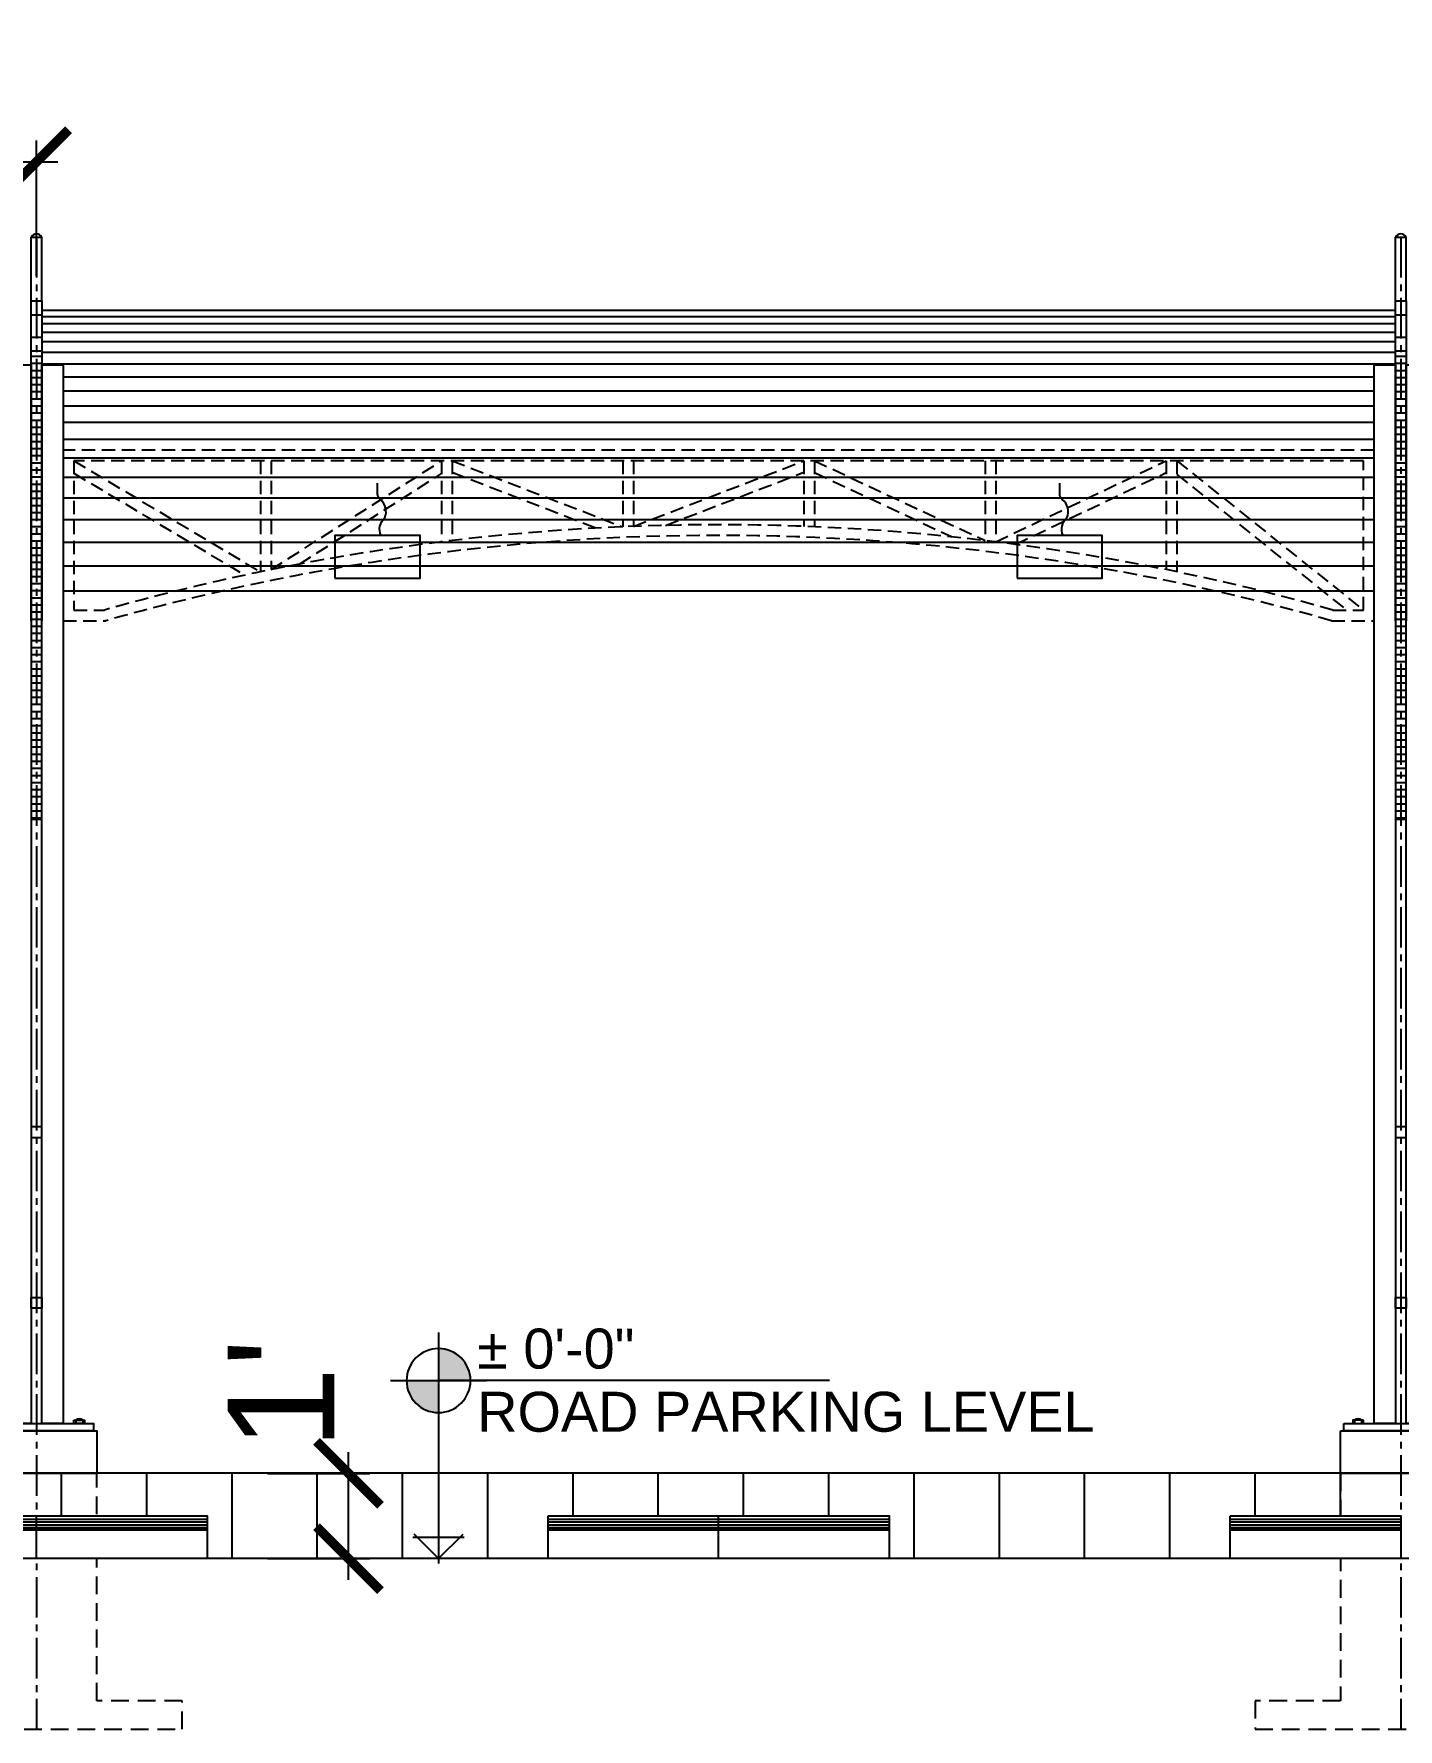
# Model space of a CAD drawing. Header units: inches. Extents: x 7915 to 10666, y -851 to 1175.
# Drawn here: x 8324.6 to 8516.6, y 652.7 to 891.3 of the extents above; entities that cross this region are included whole.
import ezdxf
from ezdxf.enums import TextEntityAlignment as Align

# ---------------------------------------------------------------- set-up
doc = ezdxf.new("R2010")
doc.units = ezdxf.units.IN
doc.header["$LTSCALE"] = 10
doc.header["$MEASUREMENT"] = 0
for name, pattern in [('Amconstr', [9999, 9999, 0]), ('CENTER2', [28.575, 19.05, -3.175, 3.175, -3.175]), ('HIDDEN', [9.525, 6.35, -3.175]), ('HIDDEN2', [0.1875, 0.125, -0.0625])]:
    doc.linetypes.add(name, pattern=pattern)
for name, color, linetype in [('-LEVEL 12', 1, 'Continuous'), ('BOLD  DIM', 230, 'Continuous'), ('dim', 1, 'Continuous'), ('FINISH', 2, 'Continuous'), ('KERB STONE', 6, 'Continuous'), ('LIGHT', 1, 'Continuous'), ('SHADE COL', 4, 'Continuous'), ('STONE', 251, 'Continuous'), ('TEFLONE', 41, 'Continuous'), ('WALL', 4, 'Continuous')]:
    doc.layers.add(name, color=color, linetype=linetype)
doc.styles.add('3-16', font='arial.ttf', dxfattribs={"height": 15})
doc.styles.add('ARIAL', font='arial.ttf')
doc.dimstyles.new('3-16 INCH', dxfattribs={"dimtxt": 15, "dimasz": 9, "dimexe": 3, "dimexo": 0.5, "dimgap": 0.5, "dimtad": 1, "dimdec": 4, "dimzin": 0, "dimdsep": 46, "dimlunit": 4, "dimtxsty": '3-16', "dimblk": 'ARCHTICK', "dimcen": 8, "dimdle": 3, "dimclrd": 1, "dimclre": 8, "dimclrt": 2, "dimadec": 3, "dimazin": 0, "dimtfac": 1, "dimtdec": 4, "dimtofl": 0, "dimtmove": 2, "dimatfit": 3, "dimldrblk": 'AERO', "dimfxl": 0, "dimtolj": 1, "dimtzin": 0, "dimarcsym": 0})

# ---------------------------------------------------------------- blocks, each defined once
blk = doc.blocks.new('A$C3e5476b5')
at = {"layer": 'SHADE COL'}
h = blk.add_hatch(dxfattribs=at)
h.set_pattern_fill('ANSI31', color=250, scale=8, angle=315)
h.set_pattern_definition([(0, (0.75, 193.9265), (2e-16, 1), [])])
h.paths.add_polyline_path([(0.75, 128), (-0.75, 128), (-0.75, 193.93), (0.75, 193.93)])
at = {"layer": 'BOLD  DIM', "color": 1, "linetype": 'HIDDEN2', "ltscale": 2}
blk.add_lwpolyline([(8.5, 36), (-8.5, 36), (-8.5, 4), (-20.5, 4), (-20.5, 0), (20.5, 0), (20.5, 4), (8.5, 4)], close=True, dxfattribs=at)
at = {"layer": 'SHADE COL', "color": 251}
for p, q in [((-0.75, 210), (0.75, 210)), ((-0.75, 210), (0.75, 210)), ((-0.75, 201), (-0.75, 210)), ((0.75, 201), (0.75, 210))]:
    blk.add_line(p, q, dxfattribs=at)
at = {"layer": 'SHADE COL', "color": 250, "linetype": 'CENTER2', "lineweight": 25, "ltscale": 0.03}
blk.add_line((0, 210), (0, 0), dxfattribs=at)
at = {"layer": 'SHADE COL', "color": 3}
for p, q in [((-0.75, 156), (-0.75, 199)), ((0.75, 199), (0.75, 156)), ((0.75, 128), (-0.75, 128))]:
    blk.add_line(p, q, dxfattribs=at)
at = {"layer": 'SHADE COL', "color": 1}
for p, q in [((-6.49, 43.5), (-6.49, 43)), ((-5.51, 43.5), (-5.51, 43)), ((5.51, 43.5), (5.51, 43)), ((6.49, 43.5), (6.49, 43))]:
    blk.add_line(p, q, dxfattribs=at)
at = {"layer": 'SHADE COL', "linetype": 'Amconstr', "lineweight": 25}
for points in [[(0.75, 199), (-0.75, 199), (-0.75, 201), (0.75, 201)], [(-0.75, 43), (-3.75, 43), (-3.75, 192), (-0.75, 192)], [(3.75, 43), (0.75, 43), (0.75, 192), (3.75, 192)]]:
    blk.add_lwpolyline(points, close=True, dxfattribs=at)
at = {"layer": 'SHADE COL', "color": 3}
for points in [[(0.75, 193.93), (-0.75, 193.93), (-0.75, 195.91), (0.75, 195.91)], [(-0.75, 83.25), (0.75, 83.25), (0.75, 84.75), (-0.75, 84.75)], [(-0.75, 60.75), (0.75, 60.75), (0.75, 59.25), (-0.75, 59.25)]]:
    blk.add_lwpolyline(points, close=True, dxfattribs=at)
at = {"layer": 'SHADE COL'}
blk.add_lwpolyline([(-8, 43), (8, 43), (8, 42), (-8, 42)], close=True, dxfattribs=at)
at = {"layer": 'SHADE COL', "color": 1}
for points in [[(-5.25, 43.5), (-6.75, 43.5), (-6.75, 43), (-5.25, 43)], [(5.25, 43.5), (6.75, 43.5), (6.75, 43), (5.25, 43)]]:
    blk.add_lwpolyline(points, close=True, dxfattribs=at)
at = {"layer": 'SHADE COL', "color": 251}
blk.add_arc((0, 209.56), 0.869, 30.1696, 149.5427, dxfattribs=at)
at = {"layer": 'SHADE COL', "color": 1}
for centre in [(-6, 42.91), (6, 42.91)]:
    blk.add_arc(centre, 0.767, 49.8581, 130.1419, dxfattribs=at)
at = {"layer": 'WALL'}
blk.add_lwpolyline([(-8.5, 42), (8.5, 42), (8.5, 36), (-8.5, 36)], close=True, dxfattribs=at)
blk = doc.blocks.new('*U272')
at = {"layer": 'SHADE COL', "linetype": 'Amconstr', "lineweight": 25}
blk.add_blockref('A$C3e5476b5', (0, -102.22), dxfattribs=at)
blk = doc.blocks.new('*U273')
at = {"layer": 'SHADE COL', "color": 0, "linetype": 'ByBlock', "lineweight": -2}
for p in [(192, 0), (384, 0)]:
    blk.add_blockref('*U272', p, dxfattribs=at)
blk = doc.blocks.new('*U274')
at = {"layer": 'TEFLONE', "color": 250}
for p, q in [((95.25, 19.74), (-95.25, 19.74)), ((95.25, 18.87), (-95.25, 18.87)), ((95.25, 17.85), (-95.25, 17.85)), ((95.25, 16.67), (-95.25, 16.67)), ((95.25, 15.33), (-95.25, 15.33)), ((95.25, 13.83), (-95.25, 13.83)), ((95.25, 12.18), (-95.25, 12.18)), ((92.25, 10.37), (-92.25, 10.37)), ((92.25, 8.4), (-92.25, 8.4)), ((92.25, 6.28), (-92.25, 6.28)), ((92.25, 4), (-92.25, 4)), ((92.25, 1.57), (-92.25, 1.57)), ((92.25, -1.02), (-92.25, -1.02)), ((92.25, -3.76), (-92.25, -3.76)), ((92.25, -6.65), (-92.25, -6.65)), ((92.25, -9.7), (-92.25, -9.7)), ((92.25, -12.89), (-92.25, -12.89)), ((92.25, -16.24), (-92.25, -16.24)), ((92.25, -19.74), (-92.25, -19.74))]:
    blk.add_line(p, q, dxfattribs=at)
blk = doc.blocks.new('*U275')
at = {"layer": 'TEFLONE', "color": 0, "linetype": 'ByBlock', "lineweight": -2}
blk.add_blockref('*U274', (192, 0), dxfattribs=at)
blk = doc.blocks.new('_ArchTick')
at = {"color": 0, "const_width": 0.15}
blk.add_lwpolyline([(-0.5, -0.5), (0.5, 0.5)], dxfattribs=at)
blk = doc.blocks.new('*D281')
at = {"layer": 'Defpoints', "color": 0}
for p in [(8324.96, 873.27), (8132.96, 856.69), (8324.96, 856.69)]:
    blk.add_point(p, dxfattribs=at)
at = {"layer": 'dim', "color": 8, "linetype": 'HIDDEN', "lineweight": -2}
for p, q in [((8132.96, 857.19), (8132.96, 876.27)), ((8324.96, 857.19), (8324.96, 876.27))]:
    blk.add_line(p, q, dxfattribs=at)
at = {"layer": 'dim', "color": 1, "lineweight": -2}
blk.add_line((8129.96, 873.27), (8327.96, 873.27), dxfattribs=at)
at = {"layer": 'dim', "color": 1, "lineweight": -2, "xscale": 9, "yscale": 9, "zscale": 9, "rotation": 180}
blk.add_blockref('_ArchTick', (8132.96, 873.27), dxfattribs=at)
at = {"layer": 'dim', "color": 1, "lineweight": -2, "xscale": 9, "yscale": 9, "zscale": 9}
blk.add_blockref('_ArchTick', (8324.96, 873.27), dxfattribs=at)
at = {"layer": 'dim', "color": 2, "insert": (8228.96, 881.43), "char_height": 15, "attachment_point": 5, "style": '3-16'}
blk.add_mtext("\\A1;16'", dxfattribs=at)
blk = doc.blocks.new('AERO')
blk.add_line((0, 0), (-1, 0))
blk.add_lwpolyline([(-0.707, 0.707), (0, 0), (-0.707, -0.707)])
blk = doc.blocks.new('A$C5243171d')
at = {"color": 3}
blk.add_wipeout([(24, 6), (24, 0), (0, 0), (0, 6)], dxfattribs=at).dxf.layer = 'KERB STONE'
at = {"layer": 'KERB STONE', "color": 250}
for p, q in [((24, 5.49), (0, 5.49)), ((24, 5.11), (0, 5.11)), ((24, 4.7), (0, 4.7)), ((24, 4.35), (0, 4.35)), ((24, 4.14), (0, 4.14))]:
    blk.add_line(p, q, dxfattribs=at)
at = {"layer": 'KERB STONE', "color": 1}
blk.add_line((24, 4), (0, 4), dxfattribs=at)
at = {"layer": 'KERB STONE', "color": 3}
blk.add_lwpolyline([(0, 6), (24, 6), (24, 0), (0, 0)], close=True, dxfattribs=at)
blk = doc.blocks.new('*U283')
at = {"layer": 'KERB STONE'}
for p in [(-48, -3), (24, -3)]:
    blk.add_blockref('A$C5243171d', p, dxfattribs=at)
blk = doc.blocks.new('*U284')
at = {"layer": 'KERB STONE', "color": 0, "linetype": 'ByBlock', "lineweight": -2}
blk.add_blockref('*U283', (96, 0), dxfattribs=at)
blk.add_blockref('*U283', (192, 0), dxfattribs=at)
blk.add_blockref('*U283', (288, 0), dxfattribs=at)
blk = doc.blocks.new('*D285')
at = {"layer": 'Defpoints', "color": 0}
for p in [(8356.97, 688.69), (8368.86, 688.69), (8356.97, 676.69)]:
    blk.add_point(p, dxfattribs=at)
at = {"layer": 'dim', "color": 1, "lineweight": -2}
blk.add_line((8368.86, 673.69), (8368.86, 691.69), dxfattribs=at)
at = {"layer": 'dim', "color": 8, "linetype": 'HIDDEN', "lineweight": -2}
for p, q in [((8357.47, 688.69), (8371.86, 688.69)), ((8357.47, 676.69), (8371.86, 676.69))]:
    blk.add_line(p, q, dxfattribs=at)
at = {"layer": 'dim', "color": 1, "lineweight": -2, "xscale": 9, "yscale": 9, "zscale": 9}
for p, rotation in [((8368.86, 688.69), 90), ((8368.86, 676.69), 270)]:
    blk.add_blockref('_ArchTick', p, dxfattribs=dict(at, rotation=rotation))
at = {"layer": 'dim', "color": 2, "insert": (8359.36, 699.85), "char_height": 15, "attachment_point": 5, "rotation": 90, "style": '3-16'}
blk.add_mtext("\\A1;1'", dxfattribs=at)
blk = doc.blocks.new('*U293')
h = blk.add_hatch(color=253)
edge = h.paths.add_edge_path()
edge.add_line((0, 80), (0, 0))
edge.add_line((0, 0), (80, 0))
edge.add_ellipse((0, 0), major_axis=(56.6, 56.6), ratio=1, start_angle=315, end_angle=405)
edge = h.paths.add_edge_path()
edge.add_line((0, 0), (-80, 0))
edge.add_ellipse((0, 0), major_axis=(56.6, 56.6), ratio=1, start_angle=135, end_angle=225)
edge.add_line((0, -80), (0, 0))
for p, q in [((0, 120), (0, -120)), ((0, 120), (0, -120)), ((-120, 0), (120, 0)), ((978.2, 0), (0, 0)), ((0, 0), (0, -457.6)), ((-64, -392), (64, -392))]:
    blk.add_line(p, q)
for points in [[(0, -445.4), (-61.3, -384)], [(0, -445.4), (61.3, -384)]]:
    blk.add_lwpolyline(points)
blk.add_ellipse((0, 0), major_axis=(-56.6, 56.6), ratio=1, start_param=3.926991, end_param=10.210176)
at = {"color": 7, "style": 'ARIAL'}
blk.add_attdef('ELEVATION', text='', height=100, dxfattribs=at).set_placement((96.8, 0), align=Align.BOTTOM_LEFT)
blk.add_attdef('LEVEL', text='', height=100, dxfattribs=at).set_placement((96.8, -28), align=Align.TOP_LEFT)
blk = doc.blocks.new('A$C12a39c97')
at = {"layer": 'SHADE COL', "color": 1, "linetype": 'HIDDEN2', "ltscale": 1.5}
for p, q in [((1.5, 22.5), (27.75, 6.88)), ((27.75, 22.5), (27.75, 6.88)), ((29.25, 22.5), (29.25, 7.19)), ((29.25, 7.19), (53.25, 22.5)), ((53.25, 22.5), (53.25, 11.1)), ((54.75, 22.5), (54.75, 11.28)), ((54.75, 22.5), (78.75, 13.21)), ((78.75, 22.5), (78.75, 13.21)), ((80.25, 22.5), (80.25, 13.27)), ((80.25, 13.27), (104.25, 22.5)), ((104.25, 22.5), (104.25, 13.27)), ((105.75, 22.5), (105.75, 13.21)), ((105.75, 22.5), (129.75, 11.28)), ((129.75, 22.5), (129.75, 11.28)), ((131.25, 22.5), (131.25, 11.1)), ((131.25, 11.1), (155.25, 22.5)), ((155.25, 22.5), (155.25, 7.19)), ((156.75, 22.5), (156.75, 6.88)), ((156.75, 22.5), (183, 1.5)), ((1.5, 20.75), (25.58, 6.42)), ((33.27, 7.97), (53.25, 20.72)), ((54.75, 20.89), (75.06, 13.03)), ((84.79, 13.41), (104.25, 20.89)), ((105.75, 20.84), (125.1, 11.8)), ((134, 10.74), (155.25, 20.84)), ((156.75, 20.58), (180.6, 1.5))]:
    blk.add_line(p, q, dxfattribs=at)
blk.add_lwpolyline([(178.5, 0), (184.5, 0), (184.5, 24), (0, 24), (0, 0), (6, 0, -0.13913), (178.5, 0, -0.755725)], format="xyb", dxfattribs=at)
blk.add_lwpolyline([(178.71, 1.5), (183, 1.5), (183, 22.5), (1.5, 22.5), (1.5, 1.5), (5.79, 1.5, -0.138795)], format="xyb", close=True, dxfattribs=at)
blk = doc.blocks.new('*U297')
at = {"layer": 'SHADE COL', "color": 1, "linetype": 'HIDDEN2', "ltscale": 1.5}
blk.add_blockref('A$C12a39c97', (-92.25, -12), dxfattribs=at)
blk = doc.blocks.new('*U298')
at = {"layer": 'SHADE COL', "color": 0, "linetype": 'ByBlock', "lineweight": -2}
blk.add_blockref('*U297', (192, 0), dxfattribs=at)
blk = doc.blocks.new('A$C21d53846')
at = {"layer": 'LIGHT'}
blk.add_lwpolyline([(6.48, 6, -0.333461), (7.02, 8.47, 0.330904), (6.37, 11.07, -0.224819), (6, 11.84), (6, 13.35)], format="xyb", dxfattribs=at)
blk.add_lwpolyline([(0, 0), (12, 0), (12, 6), (0, 6)], close=True, dxfattribs=at)
blk = doc.blocks.new('*U303')
at = {"layer": 'LIGHT'}
for p in [(-54, -6.68), (42, -6.68)]:
    blk.add_blockref('A$C21d53846', p, dxfattribs=at)
blk = doc.blocks.new('*U304')
at = {"layer": 'SHADE COL', "color": 0, "linetype": 'ByBlock', "lineweight": -2}
blk.add_blockref('*U303', (192, 0), dxfattribs=at)

msp = doc.modelspace()

# ---------------------------------------------------------------- hatches: boundary and pattern name
at = {"layer": 'STONE'}
h = msp.add_hatch(dxfattribs=at)
h.set_pattern_fill('_USER', color=256, scale=12, angle=90, pattern_type=0)
h.set_pattern_definition([(90, (8124.46, 676.695), (-12, 7e-16), [])])
h.paths.add_polyline_path([(8124.45978, 688.69508), (9677.45978, 688.69508), (9677.45978, 676.69404), (8124.45978, 676.69404)])

# ---------------------------------------------------------------- linework, layer by layer
at = {"layer": 'FINISH', "color": 2}
msp.add_lwpolyline([(9677.45978, 676.69404), (9677.45978, 688.69404), (8124.45978, 688.69509), (8124.45978, 676.69509)], dxfattribs=at)

# ---------------------------------------------------------------- block references
at = {"layer": 'SHADE COL', "linetype": 'Amconstr', "lineweight": 25}
msp.add_blockref('*U273', (8132.95978, 754.91065), dxfattribs=at)
at = {"layer": 'SHADE COL'}
for name, p in [('*U298', (8228.95978, 820.69299)), ('*U304', (8228.95494, 821.36995))]:
    msp.add_blockref(name, p, dxfattribs=at)
at = {"layer": 'TEFLONE'}
msp.add_blockref('*U275', (8228.95978, 832.60197), dxfattribs=at)

# ---------------------------------------------------------------- dimensions: what is measured, and where the dimension line sits
at = {"layer": 'dim'}
dim = msp.add_linear_dim(base=(8324.95978, 873.27498), p1=(8132.95978, 856.69404), p2=(8324.95978, 856.69404), angle=180, dimstyle='3-16 INCH', dxfattribs=at)
dim.commit()
dim.dimension.update_dxf_attribs({"geometry": '*D281', "text_midpoint": (8228.95978, 881.43358)})

# ---------------------------------------------------------------- next in the draw order: block references
at = {"layer": 'KERB STONE'}
msp.add_blockref('*U284', (8180.95978, 679.69404), dxfattribs=at)

# ---------------------------------------------------------------- next in the draw order: linework, layer by layer
at = {"layer": 'WALL', "color": 7}
msp.add_line((9785.0461, 676.69404), (8071.02136, 676.69404), dxfattribs=at)

# ---------------------------------------------------------------- next in the draw order: block references
at = {"layer": '-LEVEL 12', "ltscale": 0.01, "xscale": 0.05625000000001702, "yscale": 0.05625000000001702, "zscale": 0.05625000000001702}
msp.add_blockref('*U293', (8381.53034, 701.74567), dxfattribs=at).add_auto_attribs({'LEVEL': 'ROAD PARKING LEVEL', 'ELEVATION': '%%P 0\'-0"'})

# ---------------------------------------------------------------- next in the draw order: dimensions: what is measured, and where the dimension line sits
at = {"layer": 'dim'}
dim = msp.add_linear_dim(base=(8368.85805, 688.69494), p1=(8356.96637, 676.69404), p2=(8356.96638, 688.69494), angle=90, dimstyle='3-16 INCH', dxfattribs=at)
dim.commit()
dim.dimension.update_dxf_attribs({"geometry": '*D285', "text_midpoint": (8359.35935, 699.84877), "dimtype": 160})

doc.saveas('drawing.dxf')
